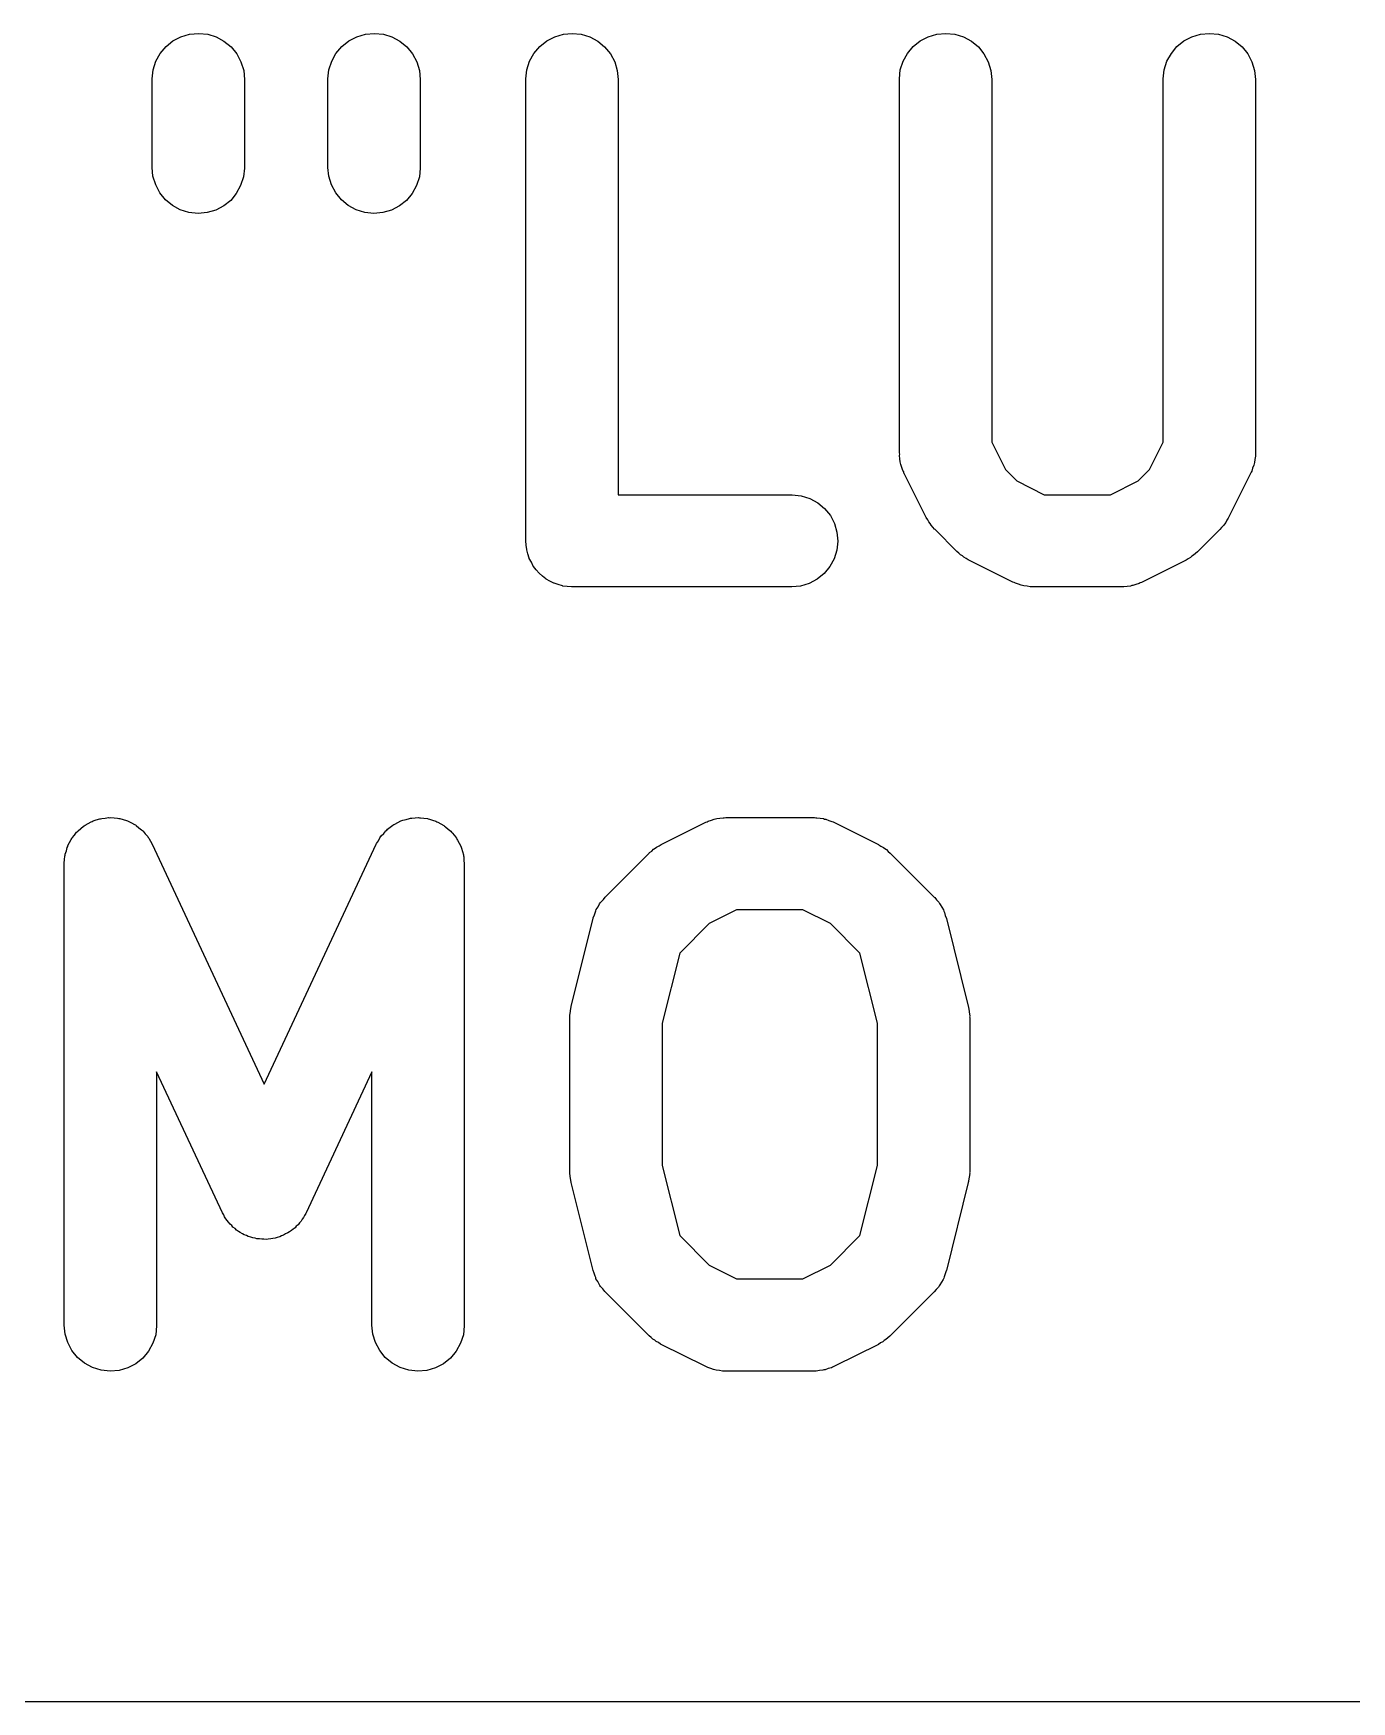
# Model space of a CAD drawing. Extents: x 102 to 177, y -151 to -48.
# Drawn here: x 159.39 to 163.68, y -59.06 to -53.64 of the extents above; entities that cross this region are included whole.
import ezdxf

# ---------------------------------------------------------------- set-up
doc = ezdxf.new("R2010")
doc.units = 0
doc.layers.add('BLACK', color=7, linetype='CONTINUOUS')

msp = doc.modelspace()

# ---------------------------------------------------------------- linework, layer by layer
at = {"layer": 'BLACK', "linetype": 'CONTINUOUS'}
for p, q in [((159.872, -53.6495), (159.9, -53.6412)), ((159.9, -53.6412), (159.93, -53.6386)), ((159.93, -53.6386), (159.959, -53.6416)), ((159.959, -53.6416), (159.987, -53.6503)), ((160.444, -53.6495), (160.472, -53.6412)), ((160.472, -53.6412), (160.501, -53.6386)), ((160.501, -53.6386), (160.53, -53.6416)), ((160.53, -53.6416), (160.558, -53.6503)), ((161.087, -53.6495), (161.115, -53.6412)), ((161.115, -53.6412), (161.144, -53.6386)), ((161.144, -53.6386), (161.173, -53.6416)), ((161.173, -53.6416), (161.201, -53.6503)), ((162.301, -53.6495), (162.329, -53.6412)), ((162.329, -53.6412), (162.358, -53.6386)), ((162.358, -53.6386), (162.387, -53.6416)), ((162.387, -53.6416), (162.415, -53.6503)), ((163.158, -53.6495), (163.186, -53.6412)), ((163.186, -53.6412), (163.215, -53.6386)), ((163.215, -53.6386), (163.244, -53.6416)), ((163.244, -53.6416), (163.272, -53.6503)), ((159.805, -53.7038), (159.824, -53.6814)), ((159.824, -53.6814), (159.846, -53.6631)), ((159.846, -53.6631), (159.872, -53.6495)), ((159.987, -53.6503), (160.012, -53.6642)), ((160.012, -53.6642), (160.035, -53.6829)), ((160.035, -53.6829), (160.054, -53.7056)), ((160.376, -53.7038), (160.395, -53.6814)), ((160.395, -53.6814), (160.418, -53.6631)), ((160.418, -53.6631), (160.444, -53.6495)), ((160.558, -53.6503), (160.584, -53.6642)), ((160.584, -53.6642), (160.606, -53.6829)), ((160.606, -53.6829), (160.625, -53.7056)), ((161.019, -53.7038), (161.038, -53.6814)), ((161.038, -53.6814), (161.061, -53.6631)), ((161.061, -53.6631), (161.087, -53.6495)), ((161.201, -53.6503), (161.227, -53.6642)), ((161.227, -53.6642), (161.249, -53.6829)), ((161.249, -53.6829), (161.268, -53.7056)), ((162.233, -53.7038), (162.252, -53.6814)), ((162.252, -53.6814), (162.275, -53.6631)), ((162.275, -53.6631), (162.301, -53.6495)), ((162.415, -53.6503), (162.441, -53.6642)), ((162.441, -53.6642), (162.464, -53.6829)), ((162.464, -53.6829), (162.482, -53.7056)), ((163.091, -53.7038), (163.109, -53.6814)), ((163.109, -53.6814), (163.132, -53.6631)), ((163.132, -53.6631), (163.158, -53.6495)), ((163.272, -53.6503), (163.298, -53.6642)), ((163.298, -53.6642), (163.321, -53.6829)), ((163.321, -53.6829), (163.339, -53.7056)), ((159.782, -53.7574), (159.791, -53.7295)), ((159.791, -53.7295), (159.805, -53.7038)), ((160.054, -53.7056), (160.067, -53.7314)), ((160.067, -53.7314), (160.076, -53.7594)), ((160.353, -53.7574), (160.362, -53.7295)), ((160.362, -53.7295), (160.376, -53.7038)), ((160.625, -53.7056), (160.639, -53.7314)), ((160.639, -53.7314), (160.647, -53.7594)), ((160.996, -53.7574), (161.005, -53.7295)), ((161.005, -53.7295), (161.019, -53.7038)), ((161.268, -53.7056), (161.282, -53.7314)), ((161.282, -53.7314), (161.29, -53.7594)), ((162.21, -53.7574), (162.219, -53.7295)), ((162.219, -53.7295), (162.233, -53.7038)), ((162.482, -53.7056), (162.496, -53.7314)), ((162.496, -53.7314), (162.504, -53.7594)), ((163.068, -53.7574), (163.076, -53.7295)), ((163.076, -53.7295), (163.091, -53.7038)), ((163.339, -53.7056), (163.353, -53.7314)), ((163.353, -53.7314), (163.361, -53.7594)), ((159.779, -53.7865), (159.782, -53.7574)), ((159.779, -53.7886), (159.779, -53.7865)), ((159.779, -54.0743), (159.779, -53.7886)), ((160.076, -53.7594), (160.079, -53.7886)), ((160.079, -53.7886), (160.079, -54.0743)), ((160.35, -53.7865), (160.353, -53.7574)), ((160.35, -53.7886), (160.35, -53.7865)), ((160.35, -54.0743), (160.35, -53.7886)), ((160.647, -53.7594), (160.65, -53.7886)), ((160.65, -53.7886), (160.65, -54.0743)), ((160.993, -53.7865), (160.996, -53.7574)), ((160.993, -53.7886), (160.993, -53.7865)), ((160.993, -55.2886), (160.993, -53.7886)), ((161.29, -53.7594), (161.293, -53.7886)), ((161.293, -53.7886), (161.293, -55.1386)), ((162.207, -53.7865), (162.21, -53.7574)), ((162.207, -53.7886), (162.207, -53.7865)), ((162.207, -55.0029), (162.207, -53.7886)), ((162.504, -53.7594), (162.507, -53.7886)), ((162.507, -53.7886), (162.507, -54.9674)), ((163.064, -53.7865), (163.068, -53.7574)), ((163.064, -53.7886), (163.064, -53.7865)), ((163.064, -54.9674), (163.064, -53.7886)), ((163.361, -53.7594), (163.364, -53.7886)), ((163.364, -53.7886), (163.364, -55.0029)), ((159.781, -54.1034), (159.779, -54.0743)), ((160.079, -54.0764), (160.075, -54.1055)), ((160.079, -54.0743), (160.079, -54.0764)), ((160.353, -54.1034), (160.35, -54.0743)), ((160.65, -54.0764), (160.647, -54.1055)), ((160.65, -54.0743), (160.65, -54.0764)), ((159.79, -54.1314), (159.781, -54.1034)), ((159.804, -54.1573), (159.79, -54.1314)), ((160.066, -54.1334), (160.052, -54.159)), ((160.075, -54.1055), (160.066, -54.1334)), ((160.361, -54.1314), (160.353, -54.1034)), ((160.375, -54.1573), (160.361, -54.1314)), ((160.638, -54.1334), (160.624, -54.159)), ((160.647, -54.1055), (160.638, -54.1334)), ((159.822, -54.18), (159.804, -54.1573)), ((159.845, -54.1986), (159.822, -54.18)), ((160.034, -54.1815), (160.011, -54.1998)), ((160.052, -54.159), (160.034, -54.1815)), ((160.394, -54.18), (160.375, -54.1573)), ((160.416, -54.1986), (160.394, -54.18)), ((160.605, -54.1815), (160.582, -54.1998)), ((160.624, -54.159), (160.605, -54.1815)), ((159.87, -54.2126), (159.845, -54.1986)), ((159.898, -54.2212), (159.87, -54.2126)), ((159.928, -54.2243), (159.898, -54.2212)), ((159.957, -54.2216), (159.928, -54.2243)), ((159.985, -54.2134), (159.957, -54.2216)), ((160.011, -54.1998), (159.985, -54.2134)), ((160.442, -54.2126), (160.416, -54.1986)), ((160.47, -54.2212), (160.442, -54.2126)), ((160.499, -54.2243), (160.47, -54.2212)), ((160.528, -54.2216), (160.499, -54.2243)), ((160.556, -54.2134), (160.528, -54.2216)), ((160.582, -54.1998), (160.556, -54.2134)), ((162.208, -55.0073), (162.207, -55.0029)), ((162.507, -54.9674), (162.552, -55.0569)), ((163.02, -55.0569), (163.064, -54.9674)), ((163.364, -55.0029), (163.364, -55.005)), ((162.207, -55.0117), (162.208, -55.0073)), ((162.209, -55.0218), (162.207, -55.0117)), ((162.21, -55.032), (162.209, -55.0218)), ((162.211, -55.0362), (162.21, -55.032)), ((162.212, -55.0406), (162.211, -55.0362)), ((162.215, -55.0502), (162.212, -55.0406)), ((162.218, -55.06), (162.215, -55.0502)), ((162.552, -55.0569), (162.589, -55.0939)), ((162.983, -55.0939), (163.02, -55.0569)), ((163.355, -55.0522), (163.352, -55.0619)), ((163.359, -55.0426), (163.355, -55.0522)), ((163.36, -55.0383), (163.359, -55.0426)), ((163.361, -55.034), (163.36, -55.0383)), ((163.362, -55.0239), (163.361, -55.034)), ((163.364, -55.0137), (163.362, -55.0239)), ((163.364, -55.005), (163.364, -55.0093)), ((163.364, -55.0093), (163.364, -55.0137)), ((162.221, -55.0639), (162.218, -55.06)), ((162.222, -55.0681), (162.221, -55.0639)), ((162.223, -55.0699), (162.222, -55.0681)), ((162.294, -55.2128), (162.223, -55.0699)), ((162.589, -55.0939), (162.678, -55.1386)), ((162.893, -55.1386), (162.983, -55.0939)), ((163.348, -55.0699), (163.277, -55.2128)), ((163.35, -55.0658), (163.348, -55.0699)), ((163.352, -55.0619), (163.35, -55.0658)), ((161.293, -55.1386), (161.857, -55.1386)), ((161.857, -55.1386), (161.859, -55.1386)), ((161.859, -55.1386), (161.888, -55.1418)), ((161.888, -55.1418), (161.916, -55.1507)), ((161.916, -55.1507), (161.942, -55.1648)), ((161.942, -55.1648), (161.964, -55.1836)), ((162.678, -55.1386), (162.893, -55.1386)), ((161.964, -55.1836), (161.983, -55.2064)), ((161.983, -55.2064), (161.996, -55.2324)), ((162.299, -55.2199), (162.294, -55.2128)), ((162.303, -55.2274), (162.299, -55.2199)), ((163.276, -55.2147), (163.271, -55.2217)), ((163.277, -55.2128), (163.276, -55.2147)), ((161.996, -55.2324), (162.004, -55.2605)), ((162.004, -55.2605), (162.007, -55.2896)), ((162.307, -55.2323), (162.303, -55.2274)), ((162.31, -55.2376), (162.307, -55.2323)), ((162.316, -55.2437), (162.31, -55.2376)), ((162.321, -55.2503), (162.316, -55.2437)), ((162.323, -55.2518), (162.321, -55.2503)), ((162.394, -55.3232), (162.323, -55.2518)), ((163.249, -55.2518), (163.177, -55.3232)), ((163.254, -55.2453), (163.249, -55.2518)), ((163.26, -55.2392), (163.254, -55.2453)), ((163.264, -55.234), (163.26, -55.2392)), ((163.268, -55.2292), (163.264, -55.234)), ((163.271, -55.2217), (163.268, -55.2292)), ((160.994, -55.3026), (160.993, -55.2886)), ((160.996, -55.3167), (160.994, -55.3026)), ((160.996, -55.3172), (160.996, -55.3167)), ((160.996, -55.3177), (160.996, -55.3172)), ((161, -55.3312), (160.996, -55.3177)), ((162.004, -55.3187), (161.995, -55.3467)), ((162.007, -55.2896), (162.004, -55.3187)), ((162.4, -55.3286), (162.394, -55.3232)), ((162.406, -55.3344), (162.4, -55.3286)), ((163.176, -55.3247), (163.169, -55.3299)), ((163.177, -55.3232), (163.176, -55.3247)), ((161.004, -55.3448), (161, -55.3312)), ((161.004, -55.3452), (161.004, -55.3448)), ((161.004, -55.3457), (161.004, -55.3452)), ((161.011, -55.3582), (161.004, -55.3457)), ((161.017, -55.3707), (161.011, -55.3582)), ((161.018, -55.3711), (161.017, -55.3707)), ((161.018, -55.3716), (161.018, -55.3711)), ((161.027, -55.3825), (161.018, -55.3716)), ((161.036, -55.3935), (161.027, -55.3825)), ((161.981, -55.3725), (161.963, -55.395)), ((161.995, -55.3467), (161.981, -55.3725)), ((162.412, -55.3378), (162.406, -55.3344)), ((162.417, -55.3418), (162.412, -55.3378)), ((162.424, -55.3458), (162.417, -55.3418)), ((162.431, -55.3504), (162.424, -55.3458)), ((162.433, -55.3513), (162.431, -55.3504)), ((162.576, -55.4227), (162.433, -55.3513)), ((163.139, -55.3513), (162.996, -55.4227)), ((163.146, -55.3468), (163.139, -55.3513)), ((163.153, -55.3429), (163.146, -55.3468)), ((163.158, -55.339), (163.153, -55.3429)), ((163.163, -55.3357), (163.158, -55.339)), ((163.169, -55.3299), (163.163, -55.3357)), ((161.036, -55.3939), (161.036, -55.3935)), ((161.036, -55.3943), (161.036, -55.3939)), ((161.047, -55.4033), (161.036, -55.3943)), ((161.058, -55.4123), (161.047, -55.4033)), ((161.059, -55.4126), (161.058, -55.4123)), ((161.059, -55.4129), (161.059, -55.4126)), ((161.071, -55.4196), (161.059, -55.4129)), ((161.084, -55.4264), (161.071, -55.4196)), ((161.084, -55.4266), (161.084, -55.4264)), ((161.085, -55.4268), (161.084, -55.4266)), ((161.098, -55.431), (161.085, -55.4268)), ((161.112, -55.4353), (161.098, -55.431)), ((161.112, -55.4354), (161.112, -55.4353)), ((161.113, -55.4355), (161.112, -55.4354)), ((161.127, -55.437), (161.113, -55.4355)), ((161.141, -55.4386), (161.127, -55.437)), ((161.886, -55.4357), (161.857, -55.4386)), ((161.914, -55.4273), (161.886, -55.4357)), ((161.94, -55.4135), (161.914, -55.4273)), ((161.963, -55.395), (161.94, -55.4135)), ((162.58, -55.4243), (162.576, -55.4227)), ((162.584, -55.4264), (162.58, -55.4243)), ((162.594, -55.4295), (162.584, -55.4264)), ((162.603, -55.4332), (162.594, -55.4295)), ((162.607, -55.434), (162.603, -55.4332)), ((162.612, -55.4353), (162.607, -55.434)), ((162.622, -55.4364), (162.612, -55.4353)), ((162.632, -55.4382), (162.622, -55.4364)), ((162.947, -55.4367), (162.937, -55.4383)), ((162.958, -55.4357), (162.947, -55.4367)), ((162.962, -55.4344), (162.958, -55.4357)), ((162.966, -55.4337), (162.962, -55.4344)), ((162.976, -55.4302), (162.966, -55.4337)), ((162.986, -55.4273), (162.976, -55.4302)), ((162.99, -55.4252), (162.986, -55.4273)), ((162.994, -55.4237), (162.99, -55.4252)), ((162.996, -55.4227), (162.994, -55.4237)), ((161.142, -55.4386), (161.141, -55.4386)), ((161.143, -55.4386), (161.142, -55.4386)), ((161.142, -55.4386), (161.142, -55.4386)), ((161.142, -55.4386), (161.142, -55.4386)), ((161.857, -55.4386), (161.143, -55.4386)), ((162.636, -55.4381), (162.632, -55.4382)), ((162.641, -55.4386), (162.636, -55.4381)), ((162.643, -55.4386), (162.641, -55.4386)), ((162.929, -55.4386), (162.643, -55.4386)), ((162.933, -55.4381), (162.929, -55.4386)), ((162.937, -55.4383), (162.933, -55.4381)), ((159.587, -56.1995), (159.597, -56.1963)), ((159.597, -56.1963), (159.608, -56.1927)), ((159.608, -56.1927), (159.611, -56.1922)), ((159.611, -56.1922), (159.615, -56.1912)), ((159.615, -56.1912), (159.626, -56.1902)), ((159.626, -56.1902), (159.637, -56.1887)), ((159.637, -56.1887), (159.64, -56.1889)), ((159.64, -56.1889), (159.644, -56.1886)), ((159.644, -56.1886), (159.655, -56.1897)), ((159.655, -56.1897), (159.666, -56.1904)), ((159.666, -56.1904), (159.67, -56.1913)), ((159.67, -56.1913), (159.673, -56.1916)), ((159.673, -56.1916), (159.684, -56.195)), ((159.684, -56.195), (159.695, -56.1978)), ((160.593, -56.1971), (160.604, -56.1944)), ((160.604, -56.1944), (160.615, -56.1912)), ((160.615, -56.1912), (160.618, -56.1909)), ((160.618, -56.1909), (160.622, -56.1901)), ((160.622, -56.1901), (160.633, -56.1896)), ((160.633, -56.1896), (160.644, -56.1886)), ((160.644, -56.1886), (160.647, -56.1889)), ((160.647, -56.1889), (160.651, -56.1888)), ((160.651, -56.1888), (160.662, -56.1905)), ((160.662, -56.1905), (160.673, -56.1916)), ((160.673, -56.1916), (160.676, -56.1927)), ((160.676, -56.1927), (160.68, -56.1932)), ((160.68, -56.1932), (160.69, -56.197)), ((161.596, -56.1969), (161.605, -56.1934)), ((161.605, -56.1934), (161.609, -56.1927)), ((161.609, -56.1927), (161.614, -56.1914)), ((161.614, -56.1914), (161.624, -56.1904)), ((161.624, -56.1904), (161.634, -56.1888)), ((161.634, -56.1888), (161.638, -56.189)), ((161.638, -56.189), (161.643, -56.1886)), ((161.643, -56.1886), (161.929, -56.1886)), ((161.929, -56.1886), (161.931, -56.1886)), ((161.931, -56.1886), (161.935, -56.1891)), ((161.935, -56.1891), (161.939, -56.189)), ((161.939, -56.189), (161.95, -56.1907)), ((161.95, -56.1907), (161.96, -56.1918)), ((161.96, -56.1918), (161.964, -56.1932)), ((161.964, -56.1932), (161.968, -56.1939)), ((161.968, -56.1939), (161.978, -56.1976)), ((159.519, -56.2538), (159.526, -56.2452)), ((159.526, -56.2452), (159.533, -56.2363)), ((159.533, -56.2363), (159.536, -56.234)), ((159.536, -56.234), (159.538, -56.2314)), ((159.538, -56.2314), (159.547, -56.2244)), ((159.547, -56.2244), (159.555, -56.2169)), ((159.555, -56.2169), (159.558, -56.2152)), ((159.558, -56.2152), (159.561, -56.2131)), ((159.561, -56.2131), (159.571, -56.2079)), ((159.571, -56.2079), (159.58, -56.2022)), ((159.58, -56.2022), (159.584, -56.2011)), ((159.584, -56.2011), (159.587, -56.1995)), ((159.695, -56.1978), (159.698, -56.1993)), ((159.698, -56.1993), (159.701, -56.2003)), ((159.701, -56.2003), (159.711, -56.2056)), ((159.711, -56.2056), (159.721, -56.2105)), ((159.721, -56.2105), (159.724, -56.2126)), ((159.724, -56.2126), (159.727, -56.2142)), ((159.727, -56.2142), (159.735, -56.2214)), ((159.735, -56.2214), (159.744, -56.2281)), ((159.744, -56.2281), (159.747, -56.2307)), ((159.747, -56.2307), (159.749, -56.2329)), ((159.749, -56.2329), (159.756, -56.2416)), ((159.756, -56.2416), (159.764, -56.2499)), ((159.764, -56.2499), (159.766, -56.2529)), ((160.521, -56.2512), (160.523, -56.2483)), ((160.523, -56.2483), (160.531, -56.24)), ((160.531, -56.24), (160.538, -56.2314)), ((160.538, -56.2314), (160.541, -56.2292)), ((160.541, -56.2292), (160.543, -56.2267)), ((160.543, -56.2267), (160.552, -56.2201)), ((160.552, -56.2201), (160.561, -56.2131)), ((160.561, -56.2131), (160.564, -56.2115)), ((160.564, -56.2115), (160.567, -56.2094)), ((160.567, -56.2094), (160.577, -56.2047)), ((160.577, -56.2047), (160.587, -56.1995)), ((160.587, -56.1995), (160.59, -56.1985)), ((160.59, -56.1985), (160.593, -56.1971)), ((160.69, -56.197), (160.701, -56.2003)), ((160.701, -56.2003), (160.704, -56.2019)), ((160.704, -56.2019), (160.707, -56.2031)), ((160.707, -56.2031), (160.717, -56.2089)), ((160.717, -56.2089), (160.727, -56.2142)), ((160.727, -56.2142), (160.729, -56.2164)), ((160.729, -56.2164), (160.732, -56.2182)), ((160.732, -56.2182), (160.741, -56.2257)), ((160.741, -56.2257), (160.749, -56.2329)), ((160.749, -56.2329), (160.751, -56.2355)), ((160.751, -56.2355), (160.754, -56.2378)), ((160.754, -56.2378), (160.761, -56.2469)), ((160.761, -56.2469), (160.768, -56.2556)), ((161.433, -56.2758), (161.576, -56.2044)), ((161.576, -56.2044), (161.578, -56.2035)), ((161.578, -56.2035), (161.582, -56.202)), ((161.582, -56.202), (161.586, -56.1999)), ((161.586, -56.1999), (161.596, -56.1969)), ((161.978, -56.1976), (161.988, -56.2007)), ((161.988, -56.2007), (161.992, -56.2028)), ((161.992, -56.2028), (161.996, -56.2044)), ((161.996, -56.2044), (162.139, -56.2758)), ((159.496, -56.3074), (159.5, -56.2967)), ((159.5, -56.2967), (159.502, -56.2858)), ((159.502, -56.2858), (159.504, -56.2827)), ((159.504, -56.2827), (159.505, -56.2795)), ((159.505, -56.2795), (159.51, -56.2696)), ((159.51, -56.2696), (159.515, -56.2596)), ((159.515, -56.2596), (159.517, -56.2568)), ((159.517, -56.2568), (159.519, -56.2538)), ((159.766, -56.2529), (159.768, -56.2556)), ((159.768, -56.2556), (159.773, -56.2655)), ((159.773, -56.2655), (159.779, -56.2751)), ((159.779, -56.2751), (160.143, -57.0553)), ((160.143, -57.0553), (160.507, -56.2751)), ((160.507, -56.2751), (160.508, -56.2732)), ((160.508, -56.2732), (160.514, -56.2637)), ((160.514, -56.2637), (160.519, -56.2538)), ((160.519, -56.2538), (160.521, -56.2512)), ((160.768, -56.2556), (160.769, -56.2586)), ((160.769, -56.2586), (160.771, -56.2614)), ((160.771, -56.2614), (160.776, -56.2715)), ((160.776, -56.2715), (160.782, -56.2814)), ((160.782, -56.2814), (160.783, -56.2847)), ((160.783, -56.2847), (160.784, -56.2878)), ((160.784, -56.2878), (160.787, -56.2987)), ((160.787, -56.2987), (160.79, -56.3094)), ((161.251, -56.4468), (161.394, -56.3039)), ((161.394, -56.3039), (161.395, -56.3025)), ((161.395, -56.3025), (161.402, -56.2972)), ((161.402, -56.2972), (161.408, -56.2914)), ((161.408, -56.2914), (161.413, -56.2881)), ((161.413, -56.2881), (161.418, -56.2842)), ((161.418, -56.2842), (161.426, -56.2803)), ((161.426, -56.2803), (161.433, -56.2758)), ((162.139, -56.2758), (162.14, -56.2768)), ((162.14, -56.2768), (162.147, -56.2814)), ((162.147, -56.2814), (162.155, -56.2854)), ((162.155, -56.2854), (162.16, -56.2893)), ((162.16, -56.2893), (162.165, -56.2927)), ((162.165, -56.2927), (162.171, -56.2986)), ((162.171, -56.2986), (162.177, -56.3039)), ((162.177, -56.3039), (162.32, -56.4468)), ((159.493, -56.3365), (159.494, -56.3253)), ((159.493, -56.3386), (159.493, -56.3365)), ((159.493, -57.8386), (159.493, -56.3386)), ((159.494, -56.3253), (159.495, -56.3141)), ((159.495, -56.3141), (159.496, -56.3108)), ((159.496, -56.3108), (159.496, -56.3074)), ((160.79, -56.3094), (160.79, -56.3129)), ((160.79, -56.3129), (160.791, -56.3162)), ((160.791, -56.3162), (160.792, -56.3274)), ((160.792, -56.3274), (160.793, -56.3386)), ((160.793, -56.3386), (160.793, -57.8386)), ((161.232, -56.4694), (161.235, -56.4659)), ((161.235, -56.4659), (161.238, -56.4621)), ((161.238, -56.4621), (161.245, -56.4546)), ((161.245, -56.4546), (161.251, -56.4468)), ((162.32, -56.4468), (162.322, -56.4483)), ((162.322, -56.4483), (162.328, -56.4562)), ((162.328, -56.4562), (162.335, -56.4638)), ((162.335, -56.4638), (162.337, -56.4676)), ((162.337, -56.4676), (162.34, -56.4712)), ((161.14, -56.8022), (161.212, -56.5165)), ((161.212, -56.5144), (161.216, -56.5049)), ((161.212, -56.5165), (161.212, -56.5144)), ((161.216, -56.5049), (161.219, -56.4952)), ((161.219, -56.4952), (161.221, -56.4912)), ((161.221, -56.4912), (161.222, -56.487)), ((161.222, -56.487), (161.228, -56.4784)), ((161.228, -56.4784), (161.232, -56.4694)), ((161.678, -56.4886), (161.589, -56.5333)), ((161.893, -56.4886), (161.678, -56.4886)), ((161.983, -56.5333), (161.893, -56.4886)), ((162.34, -56.4712), (162.345, -56.4802)), ((162.345, -56.4802), (162.35, -56.4889)), ((162.35, -56.4889), (162.351, -56.4932)), ((162.351, -56.4932), (162.354, -56.4972)), ((162.354, -56.4972), (162.356, -56.5069)), ((162.356, -56.5069), (162.36, -56.5165)), ((162.36, -56.5165), (162.431, -56.8022)), ((161.589, -56.5333), (161.493, -56.6295)), ((162.079, -56.6295), (161.983, -56.5333)), ((161.493, -56.6295), (161.436, -56.857)), ((162.136, -56.857), (162.079, -56.6295)), ((161.136, -56.8311), (161.138, -56.8193)), ((161.136, -56.8338), (161.136, -56.8311)), ((161.136, -56.8365), (161.136, -56.8338)), ((161.136, -56.8386), (161.136, -56.8365)), ((161.136, -57.3386), (161.136, -56.8386)), ((161.138, -56.8193), (161.139, -56.8074)), ((161.139, -56.8074), (161.14, -56.8048)), ((161.14, -56.8048), (161.14, -56.8022)), ((162.431, -56.8022), (162.432, -56.8042)), ((162.432, -56.8042), (162.432, -56.8069)), ((162.432, -56.8069), (162.433, -56.8094)), ((162.433, -56.8094), (162.434, -56.8214)), ((162.434, -56.8214), (162.436, -56.8332)), ((162.436, -56.8332), (162.435, -56.8359)), ((162.435, -56.8359), (162.436, -56.8386)), ((162.436, -56.8386), (162.436, -57.3386)), ((161.436, -56.857), (161.436, -57.3201)), ((162.136, -57.3201), (162.136, -56.857)), ((160.007, -57.4734), (159.793, -57.0147)), ((159.793, -57.0147), (159.793, -57.8386)), ((160.493, -57.0147), (160.279, -57.4734)), ((160.493, -57.8386), (160.493, -57.0147)), ((161.436, -57.3201), (161.493, -57.5476)), ((162.079, -57.5476), (162.136, -57.3201)), ((161.136, -57.3412), (161.136, -57.3386)), ((161.136, -57.3439), (161.136, -57.3412)), ((161.137, -57.3558), (161.136, -57.3439)), ((161.139, -57.3677), (161.137, -57.3558)), ((161.139, -57.3703), (161.139, -57.3677)), ((161.14, -57.3729), (161.139, -57.3703)), ((161.14, -57.375), (161.14, -57.3729)), ((161.212, -57.6607), (161.14, -57.375)), ((162.431, -57.375), (162.36, -57.6607)), ((162.432, -57.3723), (162.431, -57.375)), ((162.434, -57.3578), (162.432, -57.3698)), ((162.432, -57.3698), (162.432, -57.3723)), ((162.436, -57.346), (162.434, -57.3578)), ((162.436, -57.3407), (162.435, -57.3433)), ((162.435, -57.3433), (162.436, -57.346)), ((162.436, -57.3386), (162.436, -57.3407)), ((160.011, -57.4802), (160.007, -57.4734)), ((160.014, -57.4872), (160.011, -57.4802)), ((160.018, -57.4927), (160.014, -57.4872)), ((160.022, -57.4986), (160.018, -57.4927)), ((160.027, -57.5045), (160.022, -57.4986)), ((160.266, -57.4945), (160.263, -57.5003)), ((160.27, -57.489), (160.266, -57.4945)), ((160.274, -57.482), (160.27, -57.489)), ((160.278, -57.4753), (160.274, -57.482)), ((160.279, -57.4734), (160.278, -57.4753)), ((160.032, -57.5107), (160.027, -57.5045)), ((160.037, -57.5153), (160.032, -57.5107)), ((160.041, -57.5204), (160.037, -57.5153)), ((160.048, -57.5251), (160.041, -57.5204)), ((160.053, -57.5304), (160.048, -57.5251)), ((160.059, -57.5339), (160.053, -57.5304)), ((160.065, -57.5381), (160.059, -57.5339)), ((160.072, -57.5415), (160.065, -57.5381)), ((160.078, -57.5455), (160.072, -57.5415)), ((160.085, -57.5478), (160.078, -57.5455)), ((160.091, -57.5508), (160.085, -57.5478)), ((160.099, -57.5528), (160.091, -57.5508)), ((160.106, -57.5554), (160.099, -57.5528)), ((160.193, -57.5515), (160.185, -57.5534)), ((160.199, -57.5486), (160.193, -57.5515)), ((160.205, -57.5464), (160.199, -57.5486)), ((160.212, -57.5424), (160.205, -57.5464)), ((160.219, -57.5391), (160.212, -57.5424)), ((160.225, -57.5351), (160.219, -57.5391)), ((160.231, -57.5316), (160.225, -57.5351)), ((160.237, -57.5265), (160.231, -57.5316)), ((160.243, -57.5219), (160.237, -57.5265)), ((160.247, -57.5168), (160.243, -57.5219)), ((160.253, -57.5123), (160.247, -57.5168)), ((160.257, -57.506), (160.253, -57.5123)), ((160.263, -57.5003), (160.257, -57.506)), ((161.493, -57.5476), (161.589, -57.6439)), ((161.983, -57.6439), (162.079, -57.5476)), ((160.113, -57.5564), (160.106, -57.5554)), ((160.119, -57.5582), (160.113, -57.5564)), ((160.127, -57.5586), (160.119, -57.5582)), ((160.135, -57.5598), (160.127, -57.5586)), ((160.142, -57.5595), (160.135, -57.5598)), ((160.149, -57.5599), (160.142, -57.5595)), ((160.156, -57.5588), (160.149, -57.5599)), ((160.164, -57.5585), (160.156, -57.5588)), ((160.171, -57.5568), (160.164, -57.5585)), ((160.178, -57.5559), (160.171, -57.5568)), ((160.185, -57.5534), (160.178, -57.5559)), ((161.215, -57.6702), (161.212, -57.6607)), ((161.589, -57.6439), (161.678, -57.6886)), ((161.893, -57.6886), (161.983, -57.6439)), ((162.36, -57.6607), (162.359, -57.6627)), ((161.218, -57.68), (161.215, -57.6702)), ((161.22, -57.684), (161.218, -57.68)), ((161.221, -57.6882), (161.22, -57.684)), ((161.227, -57.697), (161.221, -57.6882)), ((161.231, -57.706), (161.227, -57.697)), ((161.234, -57.7095), (161.231, -57.706)), ((161.236, -57.7134), (161.234, -57.7095)), ((161.243, -57.7209), (161.236, -57.7134)), ((161.678, -57.6886), (161.893, -57.6886)), ((162.334, -57.715), (162.327, -57.7225)), ((162.336, -57.7112), (162.334, -57.715)), ((162.339, -57.7077), (162.336, -57.7112)), ((162.344, -57.6988), (162.339, -57.7077)), ((162.349, -57.6901), (162.344, -57.6988)), ((162.351, -57.6859), (162.349, -57.6901)), ((162.353, -57.6819), (162.351, -57.6859)), ((162.356, -57.6722), (162.353, -57.6819)), ((162.359, -57.6627), (162.356, -57.6722)), ((161.25, -57.7289), (161.243, -57.7209)), ((161.251, -57.7304), (161.25, -57.7289)), ((161.394, -57.8732), (161.251, -57.7304)), ((162.32, -57.7304), (162.177, -57.8732)), ((162.327, -57.7225), (162.32, -57.7304)), ((159.496, -57.8677), (159.493, -57.8386)), ((159.504, -57.8957), (159.496, -57.8677)), ((159.79, -57.8698), (159.781, -57.8977)), ((159.793, -57.8407), (159.79, -57.8698)), ((159.793, -57.8386), (159.793, -57.8407)), ((160.496, -57.8677), (160.493, -57.8386)), ((160.504, -57.8957), (160.496, -57.8677)), ((160.79, -57.8698), (160.781, -57.8977)), ((160.793, -57.8407), (160.79, -57.8698)), ((160.793, -57.8386), (160.793, -57.8407)), ((161.4, -57.8786), (161.394, -57.8732)), ((162.176, -57.8747), (162.169, -57.8799)), ((162.177, -57.8732), (162.176, -57.8747)), ((159.518, -57.9216), (159.504, -57.8957)), ((159.536, -57.9443), (159.518, -57.9216)), ((159.767, -57.9233), (159.748, -57.9457)), ((159.781, -57.8977), (159.767, -57.9233)), ((160.518, -57.9216), (160.504, -57.8957)), ((160.536, -57.9443), (160.518, -57.9216)), ((160.767, -57.9233), (160.748, -57.9457)), ((160.781, -57.8977), (160.767, -57.9233)), ((161.406, -57.8844), (161.4, -57.8786)), ((161.412, -57.8878), (161.406, -57.8844)), ((161.417, -57.8918), (161.412, -57.8878)), ((161.424, -57.8958), (161.417, -57.8918)), ((161.431, -57.9004), (161.424, -57.8958)), ((161.433, -57.9013), (161.431, -57.9004)), ((161.576, -57.9727), (161.433, -57.9013)), ((162.139, -57.9013), (161.996, -57.9727)), ((162.146, -57.8968), (162.139, -57.9013)), ((162.153, -57.8929), (162.146, -57.8968)), ((162.158, -57.889), (162.153, -57.8929)), ((162.163, -57.8857), (162.158, -57.889)), ((162.169, -57.8799), (162.163, -57.8857)), ((159.559, -57.9629), (159.536, -57.9443)), ((159.585, -57.9768), (159.559, -57.9629)), ((159.613, -57.9855), (159.585, -57.9768)), ((159.642, -57.9886), (159.613, -57.9855)), ((159.671, -57.9859), (159.642, -57.9886)), ((159.699, -57.9776), (159.671, -57.9859)), ((159.725, -57.9641), (159.699, -57.9776)), ((159.748, -57.9457), (159.725, -57.9641)), ((160.559, -57.9629), (160.536, -57.9443)), ((160.585, -57.9768), (160.559, -57.9629)), ((160.613, -57.9855), (160.585, -57.9768)), ((160.642, -57.9886), (160.613, -57.9855)), ((160.671, -57.9859), (160.642, -57.9886)), ((160.699, -57.9776), (160.671, -57.9859)), ((160.725, -57.9641), (160.699, -57.9776)), ((160.748, -57.9457), (160.725, -57.9641)), ((161.58, -57.9743), (161.576, -57.9727)), ((161.584, -57.9764), (161.58, -57.9743)), ((161.594, -57.9795), (161.584, -57.9764)), ((161.603, -57.9832), (161.594, -57.9795)), ((161.607, -57.984), (161.603, -57.9832)), ((161.612, -57.9853), (161.607, -57.984)), ((161.622, -57.9864), (161.612, -57.9853)), ((161.632, -57.9882), (161.622, -57.9864)), ((161.947, -57.9867), (161.937, -57.9883)), ((161.958, -57.9857), (161.947, -57.9867)), ((161.962, -57.9844), (161.958, -57.9857)), ((161.966, -57.9838), (161.962, -57.9844)), ((161.976, -57.9802), (161.966, -57.9838)), ((161.986, -57.9773), (161.976, -57.9802)), ((161.99, -57.9752), (161.986, -57.9773)), ((161.994, -57.9737), (161.99, -57.9752)), ((161.996, -57.9727), (161.994, -57.9737)), ((161.636, -57.9881), (161.632, -57.9882)), ((161.641, -57.9886), (161.636, -57.9881)), ((161.643, -57.9886), (161.641, -57.9886)), ((161.929, -57.9886), (161.643, -57.9886)), ((161.933, -57.9881), (161.929, -57.9886)), ((161.937, -57.9883), (161.933, -57.9881)), ((141.985, -59.063), (175.515, -59.063))]:
    msp.add_line(p, q, dxfattribs=at)

doc.saveas('drawing.dxf')
